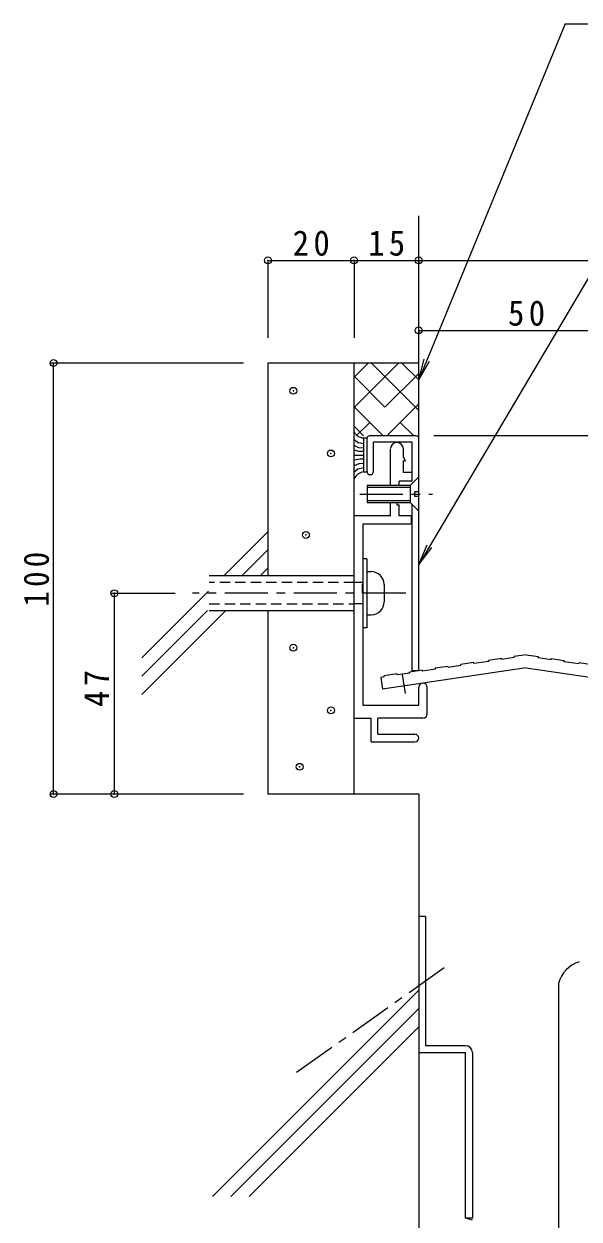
# Model space of a CAD drawing. Units: millimetres at full size, sheet at 1:2. Extents: x -168 to 306, y -274 to 174.
# Drawn here: x -168.2 to -39.3, y -113.7 to 163.7 of the extents above; entities that cross this region are included whole.
import ezdxf

# ---------------------------------------------------------------- set-up
doc = ezdxf.new("R2010")
doc.units = ezdxf.units.MM
doc.header["$LTSCALE"] = 2
doc.header["$PDMODE"] = 32
doc.header["$PDSIZE"] = 1.6
doc.linetypes.add('CHAIN1', pattern=[8, 5, -1, 1, -1])
doc.linetypes.add('DASHED1', pattern=[1.8, 1.2, -0.6])
for name, color, linetype, lineweight in [('D-0', 3, 'Continuous', 9), ('D-1', 2, 'Continuous', 9), ('D-2', 3, 'Continuous', 9), ('D-3', 6, 'Continuous', 5), ('D-4', 7, 'Continuous', 9), ('D-5', 7, 'Continuous', 9)]:
    doc.layers.add(name, color=color, linetype=linetype, lineweight=lineweight)
doc.styles.add('ＭＳ ゴシック', font='')
doc.styles.get('ＭＳ ゴシック').set_extended_font_data('MS Gothic')

msp = doc.modelspace()

# ---------------------------------------------------------------- linework, layer by layer
at = {"layer": 'D-0'}
for p, q in [((-91.522, 70.318), (-89.311, 68.107)), ((-90.463, 66.448), (-91.508, 67.166)), ((-89.372, 67.632), (-88.568, 67.632)), ((-89.366, 67.62), (-89.366, 59.735)), ((-88.566, 67.62), (-88.566, 59.735)), ((-88.522, 59.857), (-88.522, 67.607)), ((-77.022, 68.107), (-88.022, 68.107)), ((-87.022, 59.857), (-87.022, 66.607)), ((-78.022, 66.607), (-87.022, 66.607)), ((-78.022, 57.581), (-78.022, 66.607)), ((-76.522, 13.607), (-76.522, 67.607)), ((-90.463, 65.36), (-91.558, 65.979)), ((-90.364, 64.469), (-91.531, 64.815)), ((-89.369, 66.275), (-90.44, 66.475)), ((-89.396, 65.261), (-90.39, 65.334)), ((-89.369, 64.469), (-90.34, 64.469)), ((-89.369, 63.578), (-91.531, 63.578)), ((-90.141, 62.713), (-91.531, 62.49)), ((-90.413, 61.622), (-91.531, 61.129)), ((-89.369, 61.698), (-90.364, 61.622)), ((-89.369, 62.713), (-90.141, 62.713)), ((-90.663, 60.384), (-91.508, 59.716)), ((-89.369, 60.657), (-90.663, 60.384)), ((-89.382, 59.736), (-88.564, 59.736)), ((-78.022, 13.607), (-78.022, 52.107)), ((-51.522, 17.307), (-54.344, 16.889)), ((-54.307, 16.642), (-54.344, 16.889)), ((-51.522, 17.307), (-48.699, 16.889)), ((-48.736, 16.642), (-48.699, 16.889)), ((-51.522, 14.274), (-84.894, 9.335)), ((-72.647, 13.928), (-75.615, 13.488)), ((-69.716, 14.614), (-72.683, 14.175)), ((-72.647, 13.928), (-72.683, 14.175)), ((-69.679, 14.367), (-69.716, 14.614)), ((-66.711, 14.806), (-69.679, 14.367)), ((-63.78, 15.493), (-66.748, 15.053)), ((-66.711, 14.806), (-66.748, 15.054)), ((-63.744, 15.246), (-63.78, 15.493)), ((-60.243, 15.764), (-63.744, 15.246)), ((-57.312, 16.45), (-60.279, 16.011)), ((-60.243, 15.764), (-60.279, 16.011)), ((-57.275, 16.203), (-57.312, 16.45)), ((-54.307, 16.642), (-57.275, 16.203)), ((-51.522, 14.274), (29.093, 2.343)), ((-48.736, 16.642), (-45.768, 16.203)), ((-45.768, 16.203), (-45.732, 16.45)), ((-45.732, 16.45), (-42.764, 16.011)), ((-42.801, 15.764), (-42.764, 16.011)), ((-42.801, 15.764), (-39.3, 15.246)), ((-39.3, 15.246), (-39.263, 15.493)), ((-39.263, 15.493), (-36.295, 15.053)), ((-84.518, 12.171), (-85.277, 12.058)), ((-85.277, 12.058), (-84.894, 9.335)), ((-81.587, 12.857), (-84.554, 12.418)), ((-84.518, 12.171), (-84.554, 12.418)), ((-81.55, 12.61), (-81.587, 12.857)), ((-78.582, 13.049), (-81.55, 12.61)), ((-75.651, 13.736), (-78.619, 13.297)), ((-78.582, 13.049), (-78.619, 13.297)), ((-76.522, 13.607), (-78.022, 13.607)), ((-75.615, 13.488), (-75.651, 13.736))]:
    msp.add_line(p, q, dxfattribs=at)
at = {"layer": 'D-0', "linetype": 'CHAIN1'}
msp.add_line((-80.326, 12.756), (-79.697, 8.29), dxfattribs=at)
at = {"layer": 'D-0'}
for centre, radius, start, end in [((-89.193, 70.248), 2.619, 207.23944, 266.15474), ((-88.022, 67.607), 0.5, 90, 176.03928), ((-77.022, 67.607), 0.5, 0, 90), ((-89.02, 57.059), 2.709, 97.96756, 156.66206), ((-87.772, 59.857), 0.75, 180, 0)]:
    msp.add_arc(centre, radius, start, end, dxfattribs=at)
at = {"layer": 'D-1'}
for p, q in [((-83.068, 56.607), (-83.068, 65.08)), ((-80.068, 63.18), (-80.068, 65.08)), ((-79.568, 62.314), (-80.068, 63.18)), ((-80.068, 59.581), (-80.068, 62.314)), ((-80.068, 62.314), (-79.568, 62.314)), ((-78.068, 59.581), (-80.068, 59.581)), ((-76.522, 58.607), (-78.522, 56.607)), ((-88.522, 56.607), (-88.522, 52.607)), ((-78.522, 56.607), (-88.522, 56.607)), ((-78.522, 56.107), (-88.522, 56.107)), ((-78.068, 57.581), (-81.068, 57.581)), ((-81.068, 56.607), (-81.068, 57.581)), ((-88.522, 53.107), (-78.522, 53.107)), ((-77.522, 55.107), (-77.522, 54.107)), ((-76.522, 55.107), (-77.522, 55.107)), ((-77.522, 54.107), (-76.522, 54.107)), ((-88.522, 52.607), (-78.522, 52.607)), ((-83.068, 49.581), (-83.068, 52.607)), ((-81.568, 52.607), (-81.568, 52.081)), ((-81.568, 52.081), (-81.068, 52.081)), ((-81.068, 49.581), (-81.068, 52.081)), ((-83.068, 49.581), (-91.522, 49.581)), ((-78.218, 47.581), (-89.522, 47.581)), ((-89.522, 47.581), (-89.522, 5.607)), ((-78.218, 49.581), (-81.068, 49.581)), ((-78.218, 47.581), (-78.218, 49.581)), ((-88.53, 39.59), (-89.53, 39.59)), ((-88.53, 39.59), (-88.53, 23.584)), ((-88.527, 36.59), (-87.527, 36.59)), ((-91.522, 35.59), (-125.164, 35.59)), ((-89.528, 34.09), (-91.522, 34.09)), ((-89.53, 31.573), (-89.53, 33.767)), ((-84.528, 33.59), (-84.528, 29.59)), ((-91.522, 0.092), (-91.522, 30.99)), ((-89.528, 29.09), (-91.522, 29.09)), ((-125.164, 27.59), (-91.522, 27.59)), ((-88.527, 26.59), (-87.528, 26.59)), ((-88.53, 23.584), (-89.53, 23.584)), ((-74.522, 3.607), (-74.522, 9.709)), ((-91.522, 2.607), (-87.522, 2.607)), ((-87.522, -2.893), (-87.522, 2.607)), ((-86.022, -1.143), (-86.022, 2.607)), ((-75.522, 2.607), (-86.022, 2.607)), ((-86.022, -1.143), (-77.397, -1.143)), ((-87.522, -2.893), (-77.397, -2.893))]:
    msp.add_line(p, q, dxfattribs=at)
at = {"layer": 'D-1', "linetype": 'CHAIN1'}
for p, q in [((-90.176, 54.607), (-73.314, 54.607)), ((-79.528, 31.584), (-129.071, 31.584))]:
    msp.add_line(p, q, dxfattribs=at)
at = {"layer": 'D-1', "linetype": 'DASHED1'}
for p, q in [((-91.522, 34.09), (-125.164, 34.09)), ((-125.164, 29.09), (-91.522, 29.09))]:
    msp.add_line(p, q, dxfattribs=at)
at = {"layer": 'D-1'}
for points in [[(-78.522, 56.607), (-78.522, 52.607), (-76.522, 50.607)], [(-89.522, 5.607), (-76.522, 5.607), (-76.522, 9.709)]]:
    msp.add_lwpolyline(points, dxfattribs=at)
for centre, radius, start, end in [((-81.568, 65.08), 1.5, 0, 176.03928), ((-87.528, 33.59), 3, 359.99997, 89.99881), ((-87.528, 29.59), 3, 269.99945, 359.99997), ((-75.522, 9.709), 1, 0, 176.03928), ((-75.522, 3.607), 1, 270, 0), ((-77.397, -2.018), 0.875, 270, 90)]:
    msp.add_arc(centre, radius, start, end, dxfattribs=at)
at = {"layer": 'D-2', "color": 4}
for p, q in [((-74.922, -43.412), (-76.522, -43.412)), ((-74.922, -43.412), (-74.922, -73.412)), ((-44.022, -58.965), (-44.022, -128.412)), ((-65.622, -73.412), (-74.922, -73.412)), ((-76.522, -75.011), (-65.622, -75.011)), ((-64.022, -75.012), (-64.022, -113.412)), ((-63.991, -113.906), (-65.622, -113.412))]:
    msp.add_line(p, q, dxfattribs=at)
at = {"layer": 'D-2', "color": 4, "linetype": 'CHAIN1'}
msp.add_line((-70.609, -55.351), (-105.399, -80.04), dxfattribs=at)
at = {"layer": 'D-2', "color": 4}
msp.add_lwpolyline([(-64.022, -113.412), (-65.622, -113.412), (-65.622, -75.012)], dxfattribs=at)
for centre, radius, start, end in [((-37.232, -60.668), 7, 106.85841, 165.91716), ((-65.622, -75.012), 1.6, 0, 90)]:
    msp.add_arc(centre, radius, start, end, dxfattribs=at)
at = {"layer": 'D-3'}
for p, q in [((-76.522, 65.091), (-76.522, 119.152)), ((-76.522, 84.991), (-111.522, 84.991)), ((-111.522, 84.991), (-111.522, 35.59)), ((-91.522, 81.74), (-88.27, 84.991)), ((-91.522, 74.669), (-81.199, 84.991)), ((-91.522, -15.012), (-91.522, 84.991)), ((-87.498, 84.991), (-76.522, 74.016)), ((-80.426, 84.991), (-76.522, 81.087)), ((-91.522, 81.945), (-84.348, 74.771)), ((-84.348, 74.771), (-76.522, 82.598)), ((-83.942, 68.107), (-76.522, 75.527)), ((-91.522, 74.874), (-84.755, 68.107)), ((-91.013, 68.107), (-87.884, 71.236)), ((-80.813, 71.236), (-77.684, 68.107)), ((-121.803, 35.59), (-111.522, 45.872)), ((-117.56, 35.59), (-111.522, 41.629)), ((-113.318, 35.59), (-111.522, 37.386)), ((-140.833, 16.558), (-125.302, 32.09)), ((-140.833, 12.315), (-125.559, 27.59)), ((-140.833, 8.072), (-121.317, 27.59)), ((-111.522, 27.59), (-111.522, -15.012)), ((-76.522, -15.012), (-111.522, -15.012)), ((-76.522, -15.012), (-76.522, -157.406)), ((-124.375, -108.412), (-76.522, -60.553)), ((-120.133, -108.412), (-76.522, -64.796)), ((-115.89, -108.412), (-76.522, -69.039))]:
    msp.add_line(p, q, dxfattribs=at)
for p in [(-105.63, 78.56), (-96.905, 64.017), (-102.722, 45.111), (-105.63, 18.933), (-96.905, 4.39), (-104.176, -8.698)]:
    msp.add_point(p, dxfattribs=at)
at = {"layer": 'D-4'}
for p, q in [((-111.522, 108.838), (-111.522, 90.877)), ((-111.522, 108.838), (73.479, 108.838)), ((-91.522, 108.838), (-91.522, 90.877)), ((-76.522, 108.838), (-76.522, 108.238)), ((-76.522, 92.589), (-76.522, 91.989)), ((-76.522, 92.589), (73.479, 92.589)), ((-117.23, 84.991), (-161.918, 84.991)), ((-161.318, -15.012), (-161.318, 84.991)), ((100.164, 68.107), (-73.022, 68.107)), ((-147.823, 31.584), (-133.071, 31.584)), ((-147.223, 31.584), (-147.223, -15.012)), ((-117.23, -15.012), (-161.918, -15.012)), ((-130.184, -15.012), (-150.11, -15.012))]:
    msp.add_line(p, q, dxfattribs=at)
for p in [(-111.522, 108.838), (-91.522, 108.838), (-76.522, 108.838), (-76.522, 92.589), (-161.318, 84.991), (-147.223, 31.584), (-161.318, -15.012), (-147.223, -15.012)]:
    msp.add_point(p, dxfattribs=at)
at = {"layer": 'D-5'}
for p, q in [((-42.465, 163.708), (-76.522, 81.087)), ((-42.465, 163.708), (26.892, 163.708)), ((-14.538, 142.935), (-76.522, 38.24)), ((-76.522, 81.087), (-75.236, 85.918)), ((-76.522, 81.087), (-74.029, 85.421)), ((-76.522, 38.24), (-74.558, 42.838)), ((-76.522, 38.24), (-73.435, 42.173))]:
    msp.add_line(p, q, dxfattribs=at)

# ---------------------------------------------------------------- texts
at = {"layer": 'D-4', "color": 2, "char_height": 5.865, "attachment_point": 7, "style": 'ＭＳ ゴシック'}
for s, insert in [('\\T1.27;\\W0.95;20', (-105.772, 109.838)), ('\\T1.27;\\W0.95;15', (-88.272, 109.838)), ('\\T1.27;\\W0.95;50', (-55.772, 93.589))]:
    msp.add_mtext(s, dxfattribs=dict(at, insert=insert))
at = {"layer": 'D-4', "color": 2, "char_height": 5.865, "attachment_point": 7, "rotation": 90, "style": 'ＭＳ ゴシック'}
for s, insert in [('\\T1.27;\\W0.9;100', (-162.318, 28.49)), ('\\T1.27;\\W0.95;47', (-148.423, 5.186))]:
    msp.add_mtext(s, dxfattribs=dict(at, insert=insert))

doc.saveas('drawing.dxf')
